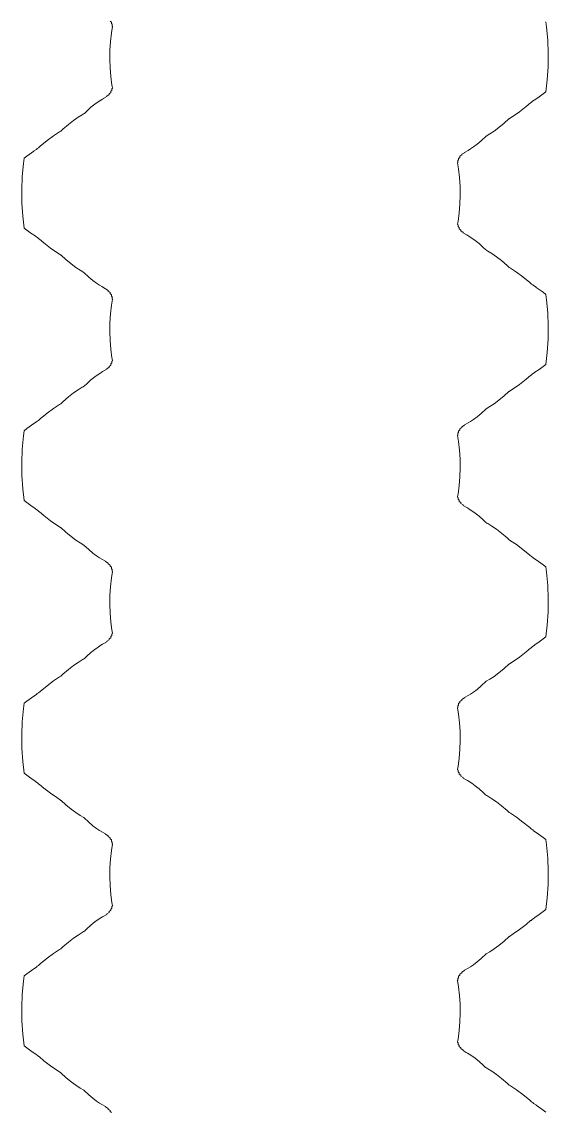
# Model space of a CAD drawing. Header units: millimetres. Extents: x -1 to 1, y -50 to 52.
# Drawn here: x -0.965 to 0.965, y -7.372 to -3.372 of the extents above; entities that cross this region are included whole.
import ezdxf

# ---------------------------------------------------------------- set-up
doc = ezdxf.new("R2010")
doc.units = ezdxf.units.MM
doc.layers.add('rack1', color=7, linetype='CONTINUOUS', lineweight=0)
doc.layers.add('rack2', color=7, linetype='CONTINUOUS', lineweight=0)

msp = doc.modelspace()

# ---------------------------------------------------------------- linework, layer by layer
at = {"layer": 'rack1'}
for p, q in [((-0.636, -3.373), (-0.6411, -3.3691)), ((-0.6368, -3.4117), (-0.6331, -3.3889)), ((-0.6363, -3.3784), (-0.636, -3.373)), ((-0.6333, -3.3809), (-0.6363, -3.3784)), ((-0.6341, -3.3879), (-0.6333, -3.3809)), ((-0.6331, -3.3889), (-0.6341, -3.3879)), ((-0.6404, -3.4435), (-0.6368, -3.4117)), ((-0.6429, -3.5083), (-0.6425, -3.4758)), ((-0.6425, -3.4758), (-0.6404, -3.4435)), ((-0.6416, -3.5407), (-0.6429, -3.5083)), ((-0.6388, -3.5727), (-0.6416, -3.5407)), ((-0.6344, -3.6041), (-0.6388, -3.5727)), ((-0.6531, -3.6443), (-0.6445, -3.6387)), ((-0.6445, -3.6357), (-0.6382, -3.6312)), ((-0.6445, -3.6387), (-0.6445, -3.6357)), ((-0.6384, -3.6266), (-0.6344, -3.6233)), ((-0.6382, -3.6312), (-0.6384, -3.6266)), ((-0.6349, -3.6171), (-0.6329, -3.6153)), ((-0.6344, -3.6233), (-0.6349, -3.6171)), ((-0.6338, -3.6074), (-0.6344, -3.6041)), ((-0.634, -3.6075), (-0.6338, -3.6074)), ((-0.6329, -3.6153), (-0.634, -3.6075)), ((-0.7115, -3.6854), (-0.6975, -3.6741)), ((-0.6975, -3.6741), (-0.6854, -3.6654)), ((-0.6854, -3.6654), (-0.6758, -3.6591)), ((-0.6758, -3.6591), (-0.6688, -3.6551)), ((-0.6688, -3.6551), (-0.6642, -3.6527)), ((-0.6642, -3.6527), (-0.6641, -3.6523)), ((-0.6641, -3.6523), (-0.6532, -3.646)), ((-0.6532, -3.646), (-0.6531, -3.6443)), ((-0.7583, -3.7218), (-0.7437, -3.7127)), ((-0.7437, -3.7127), (-0.7396, -3.7105)), ((-0.7396, -3.7105), (-0.7386, -3.7095)), ((-0.7386, -3.7095), (-0.7356, -3.7077)), ((-0.7356, -3.7077), (-0.7272, -3.6994)), ((-0.7272, -3.6994), (-0.7115, -3.6854)), ((-0.8144, -3.7654), (-0.794, -3.748)), ((-0.794, -3.748), (-0.7751, -3.7335)), ((-0.7751, -3.7335), (-0.7583, -3.7218)), ((-0.8721, -3.8073), (-0.8484, -3.7898)), ((-0.8484, -3.7898), (-0.8266, -3.7753)), ((-0.8266, -3.7753), (-0.8221, -3.7727)), ((-0.8221, -3.7727), (-0.8144, -3.7654)), ((-0.9205, -3.8454), (-0.9116, -3.8397)), ((-0.9116, -3.8397), (-0.9083, -3.8364)), ((-0.9083, -3.8364), (-0.9039, -3.8339)), ((-0.9039, -3.8339), (-0.8974, -3.828)), ((-0.8974, -3.828), (-0.8721, -3.8073)), ((-0.959, -3.8912), (-0.9563, -3.8718)), ((-0.9563, -3.8718), (-0.9466, -3.8642)), ((-0.9466, -3.8642), (-0.921, -3.8459)), ((-0.921, -3.8459), (-0.9205, -3.8454)), ((-0.9633, -3.9394), (-0.959, -3.8912)), ((-0.9651, -3.988), (-0.9633, -3.9394)), ((-0.9645, -4.0366), (-0.9651, -3.988)), ((-0.9614, -4.0851), (-0.9645, -4.0366)), ((-0.9565, -4.1284), (-0.9614, -4.0851)), ((-0.9321, -4.1467), (-0.9565, -4.1284)), ((-0.9161, -4.1575), (-0.9321, -4.1467)), ((-0.9142, -4.1595), (-0.9161, -4.1575)), ((-0.9075, -4.1635), (-0.9142, -4.1595)), ((-0.9028, -4.168), (-0.9075, -4.1635)), ((-0.9007, -4.1692), (-0.9028, -4.168)), ((-0.8846, -4.183), (-0.9007, -4.1692)), ((-0.8601, -4.2021), (-0.8846, -4.183)), ((-0.8372, -4.218), (-0.8601, -4.2021)), ((-0.8233, -4.2268), (-0.8372, -4.218)), ((-0.8222, -4.2279), (-0.8233, -4.2268)), ((-0.8214, -4.2283), (-0.8222, -4.2279)), ((-0.804, -4.244), (-0.8214, -4.2283)), ((-0.7843, -4.2599), (-0.804, -4.244)), ((-0.7664, -4.273), (-0.7843, -4.2599)), ((-0.7507, -4.2833), (-0.7664, -4.273)), ((-0.7373, -4.2912), (-0.7507, -4.2833)), ((-0.7192, -4.3082), (-0.7373, -4.2912)), ((-0.7042, -4.3208), (-0.7192, -4.3082)), ((-0.6912, -4.3308), (-0.7042, -4.3208)), ((-0.6803, -4.3383), (-0.6912, -4.3308)), ((-0.672, -4.3434), (-0.6803, -4.3383)), ((-0.6584, -4.3509), (-0.672, -4.3434)), ((-0.6583, -4.3519), (-0.6584, -4.3509)), ((-0.6485, -4.3579), (-0.6583, -4.3519)), ((-0.6485, -4.3602), (-0.6485, -4.3579)), ((-0.6411, -4.3653), (-0.6485, -4.3602)), ((-0.6411, -4.3691), (-0.6411, -4.3653)), ((-0.636, -4.373), (-0.6411, -4.3691)), ((-0.6368, -4.4117), (-0.6331, -4.3889)), ((-0.6363, -4.3784), (-0.636, -4.373)), ((-0.6333, -4.3809), (-0.6363, -4.3784)), ((-0.6341, -4.3879), (-0.6333, -4.3809)), ((-0.6331, -4.3889), (-0.6341, -4.3879)), ((-0.6404, -4.4435), (-0.6368, -4.4117)), ((-0.6429, -4.5083), (-0.6425, -4.4758)), ((-0.6425, -4.4758), (-0.6404, -4.4435)), ((-0.6416, -4.5407), (-0.6429, -4.5083)), ((-0.6388, -4.5727), (-0.6416, -4.5407)), ((-0.6344, -4.6041), (-0.6388, -4.5727)), ((-0.6531, -4.6443), (-0.6445, -4.6387)), ((-0.6445, -4.6357), (-0.6382, -4.6312)), ((-0.6445, -4.6387), (-0.6445, -4.6357)), ((-0.6384, -4.6266), (-0.6344, -4.6233)), ((-0.6382, -4.6312), (-0.6384, -4.6266)), ((-0.6349, -4.6171), (-0.6329, -4.6153)), ((-0.6344, -4.6233), (-0.6349, -4.6171)), ((-0.6338, -4.6074), (-0.6344, -4.6041)), ((-0.634, -4.6075), (-0.6338, -4.6074)), ((-0.6329, -4.6153), (-0.634, -4.6075)), ((-0.7115, -4.6854), (-0.6975, -4.6741)), ((-0.6975, -4.6741), (-0.6854, -4.6654)), ((-0.6854, -4.6654), (-0.6758, -4.6591)), ((-0.6758, -4.6591), (-0.6688, -4.6551)), ((-0.6688, -4.6551), (-0.6642, -4.6527)), ((-0.6642, -4.6527), (-0.6641, -4.6523)), ((-0.6641, -4.6523), (-0.6532, -4.646)), ((-0.6532, -4.646), (-0.6531, -4.6443)), ((-0.7583, -4.7218), (-0.7437, -4.7127)), ((-0.7437, -4.7127), (-0.7396, -4.7105)), ((-0.7396, -4.7105), (-0.7386, -4.7095)), ((-0.7386, -4.7095), (-0.7356, -4.7077)), ((-0.7356, -4.7077), (-0.7272, -4.6994)), ((-0.7272, -4.6994), (-0.7115, -4.6854)), ((-0.8144, -4.7654), (-0.794, -4.748)), ((-0.794, -4.748), (-0.7751, -4.7335)), ((-0.7751, -4.7335), (-0.7583, -4.7218)), ((-0.8721, -4.8073), (-0.8484, -4.7898)), ((-0.8484, -4.7898), (-0.8266, -4.7753)), ((-0.8266, -4.7753), (-0.8221, -4.7727)), ((-0.8221, -4.7727), (-0.8144, -4.7654)), ((-0.9205, -4.8454), (-0.9116, -4.8397)), ((-0.9116, -4.8397), (-0.9083, -4.8364)), ((-0.9083, -4.8364), (-0.9039, -4.8339)), ((-0.9039, -4.8339), (-0.8974, -4.828)), ((-0.8974, -4.828), (-0.8721, -4.8073)), ((-0.959, -4.8912), (-0.9563, -4.8718)), ((-0.9563, -4.8718), (-0.9466, -4.8642)), ((-0.9466, -4.8642), (-0.921, -4.8459)), ((-0.921, -4.8459), (-0.9205, -4.8454)), ((-0.9633, -4.9394), (-0.959, -4.8912)), ((-0.9651, -4.988), (-0.9633, -4.9394)), ((-0.9645, -5.0366), (-0.9651, -4.988)), ((-0.9614, -5.0851), (-0.9645, -5.0366)), ((-0.9565, -5.1284), (-0.9614, -5.0851)), ((-0.9321, -5.1467), (-0.9565, -5.1284)), ((-0.9161, -5.1575), (-0.9321, -5.1467)), ((-0.9142, -5.1595), (-0.9161, -5.1575)), ((-0.9075, -5.1635), (-0.9142, -5.1595)), ((-0.9028, -5.168), (-0.9075, -5.1635)), ((-0.9007, -5.1692), (-0.9028, -5.168)), ((-0.8846, -5.183), (-0.9007, -5.1692)), ((-0.8601, -5.2021), (-0.8846, -5.183)), ((-0.8372, -5.218), (-0.8601, -5.2021)), ((-0.8233, -5.2268), (-0.8372, -5.218)), ((-0.8222, -5.2279), (-0.8233, -5.2268)), ((-0.8214, -5.2283), (-0.8222, -5.2279)), ((-0.804, -5.244), (-0.8214, -5.2283)), ((-0.7843, -5.2599), (-0.804, -5.244)), ((-0.7664, -5.273), (-0.7843, -5.2599)), ((-0.7507, -5.2833), (-0.7664, -5.273)), ((-0.7373, -5.2912), (-0.7507, -5.2833)), ((-0.7192, -5.3082), (-0.7373, -5.2912)), ((-0.7042, -5.3208), (-0.7192, -5.3082)), ((-0.6912, -5.3308), (-0.7042, -5.3208)), ((-0.6803, -5.3383), (-0.6912, -5.3308)), ((-0.672, -5.3434), (-0.6803, -5.3383)), ((-0.6584, -5.3509), (-0.672, -5.3434)), ((-0.6583, -5.3519), (-0.6584, -5.3509)), ((-0.6485, -5.3579), (-0.6583, -5.3519)), ((-0.6485, -5.3602), (-0.6485, -5.3579)), ((-0.6411, -5.3653), (-0.6485, -5.3602)), ((-0.6411, -5.3691), (-0.6411, -5.3653)), ((-0.636, -5.373), (-0.6411, -5.3691)), ((-0.6368, -5.4117), (-0.6331, -5.3889)), ((-0.6363, -5.3784), (-0.636, -5.373)), ((-0.6333, -5.3809), (-0.6363, -5.3784)), ((-0.6341, -5.3879), (-0.6333, -5.3809)), ((-0.6331, -5.3889), (-0.6341, -5.3879)), ((-0.6404, -5.4435), (-0.6368, -5.4117)), ((-0.6429, -5.5083), (-0.6425, -5.4758)), ((-0.6425, -5.4758), (-0.6404, -5.4435)), ((-0.6416, -5.5407), (-0.6429, -5.5083)), ((-0.6388, -5.5727), (-0.6416, -5.5407)), ((-0.6344, -5.6041), (-0.6388, -5.5727)), ((-0.6531, -5.6443), (-0.6445, -5.6387)), ((-0.6445, -5.6357), (-0.6382, -5.6312)), ((-0.6445, -5.6387), (-0.6445, -5.6357)), ((-0.6384, -5.6266), (-0.6344, -5.6233)), ((-0.6382, -5.6312), (-0.6384, -5.6266)), ((-0.6349, -5.6171), (-0.6329, -5.6153)), ((-0.6344, -5.6233), (-0.6349, -5.6171)), ((-0.6338, -5.6074), (-0.6344, -5.6041)), ((-0.634, -5.6075), (-0.6338, -5.6074)), ((-0.6329, -5.6153), (-0.634, -5.6075)), ((-0.7115, -5.6854), (-0.6975, -5.6741)), ((-0.6975, -5.6741), (-0.6854, -5.6654)), ((-0.6854, -5.6654), (-0.6758, -5.6591)), ((-0.6758, -5.6591), (-0.6688, -5.6551)), ((-0.6688, -5.6551), (-0.6642, -5.6527)), ((-0.6642, -5.6527), (-0.6641, -5.6523)), ((-0.6641, -5.6523), (-0.6532, -5.646)), ((-0.6532, -5.646), (-0.6531, -5.6443)), ((-0.7583, -5.7218), (-0.7437, -5.7127)), ((-0.7437, -5.7127), (-0.7396, -5.7105)), ((-0.7396, -5.7105), (-0.7386, -5.7095)), ((-0.7386, -5.7095), (-0.7356, -5.7077)), ((-0.7356, -5.7077), (-0.7272, -5.6994)), ((-0.7272, -5.6994), (-0.7115, -5.6854)), ((-0.8144, -5.7654), (-0.794, -5.748)), ((-0.794, -5.748), (-0.7751, -5.7335)), ((-0.7751, -5.7335), (-0.7583, -5.7218)), ((-0.8721, -5.8073), (-0.8484, -5.7898)), ((-0.8484, -5.7898), (-0.8266, -5.7753)), ((-0.8266, -5.7753), (-0.8221, -5.7727)), ((-0.8221, -5.7727), (-0.8144, -5.7654)), ((-0.9205, -5.8454), (-0.9116, -5.8397)), ((-0.9116, -5.8397), (-0.9083, -5.8364)), ((-0.9083, -5.8364), (-0.9039, -5.8339)), ((-0.9039, -5.8339), (-0.8974, -5.828)), ((-0.8974, -5.828), (-0.8721, -5.8073)), ((-0.959, -5.8912), (-0.9563, -5.8718)), ((-0.9563, -5.8718), (-0.9466, -5.8642)), ((-0.9466, -5.8642), (-0.921, -5.8459)), ((-0.921, -5.8459), (-0.9205, -5.8454)), ((-0.9633, -5.9394), (-0.959, -5.8912)), ((-0.9651, -5.988), (-0.9633, -5.9394)), ((-0.9645, -6.0366), (-0.9651, -5.988)), ((-0.9614, -6.0851), (-0.9645, -6.0366)), ((-0.9565, -6.1284), (-0.9614, -6.0851)), ((-0.9321, -6.1467), (-0.9565, -6.1284)), ((-0.9161, -6.1575), (-0.9321, -6.1467)), ((-0.9142, -6.1595), (-0.9161, -6.1575)), ((-0.9075, -6.1635), (-0.9142, -6.1595)), ((-0.9028, -6.168), (-0.9075, -6.1635)), ((-0.9007, -6.1692), (-0.9028, -6.168)), ((-0.8846, -6.183), (-0.9007, -6.1692)), ((-0.8601, -6.2021), (-0.8846, -6.183)), ((-0.8372, -6.218), (-0.8601, -6.2021)), ((-0.8233, -6.2268), (-0.8372, -6.218)), ((-0.8222, -6.2279), (-0.8233, -6.2268)), ((-0.8214, -6.2283), (-0.8222, -6.2279)), ((-0.804, -6.244), (-0.8214, -6.2283)), ((-0.7843, -6.2599), (-0.804, -6.244)), ((-0.7664, -6.273), (-0.7843, -6.2599)), ((-0.7507, -6.2833), (-0.7664, -6.273)), ((-0.7373, -6.2912), (-0.7507, -6.2833)), ((-0.7192, -6.3082), (-0.7373, -6.2912)), ((-0.7042, -6.3208), (-0.7192, -6.3082)), ((-0.6912, -6.3308), (-0.7042, -6.3208)), ((-0.6803, -6.3383), (-0.6912, -6.3308)), ((-0.672, -6.3434), (-0.6803, -6.3383)), ((-0.6584, -6.3509), (-0.672, -6.3434)), ((-0.6583, -6.3519), (-0.6584, -6.3509)), ((-0.6485, -6.3579), (-0.6583, -6.3519)), ((-0.6485, -6.3602), (-0.6485, -6.3579)), ((-0.6411, -6.3653), (-0.6485, -6.3602)), ((-0.6411, -6.3691), (-0.6411, -6.3653)), ((-0.636, -6.373), (-0.6411, -6.3691)), ((-0.6368, -6.4117), (-0.6331, -6.3889)), ((-0.6363, -6.3784), (-0.636, -6.373)), ((-0.6333, -6.3809), (-0.6363, -6.3784)), ((-0.6341, -6.3879), (-0.6333, -6.3809)), ((-0.6331, -6.3889), (-0.6341, -6.3879)), ((-0.6404, -6.4435), (-0.6368, -6.4117)), ((-0.6429, -6.5083), (-0.6425, -6.4758)), ((-0.6425, -6.4758), (-0.6404, -6.4435)), ((-0.6416, -6.5407), (-0.6429, -6.5083)), ((-0.6388, -6.5727), (-0.6416, -6.5407)), ((-0.6344, -6.6041), (-0.6388, -6.5727)), ((-0.6531, -6.6443), (-0.6445, -6.6387)), ((-0.6445, -6.6357), (-0.6382, -6.6312)), ((-0.6445, -6.6387), (-0.6445, -6.6357)), ((-0.6384, -6.6266), (-0.6344, -6.6233)), ((-0.6382, -6.6312), (-0.6384, -6.6266)), ((-0.6349, -6.6171), (-0.6329, -6.6153)), ((-0.6344, -6.6233), (-0.6349, -6.6171)), ((-0.6338, -6.6074), (-0.6344, -6.6041)), ((-0.634, -6.6075), (-0.6338, -6.6074)), ((-0.6329, -6.6153), (-0.634, -6.6075)), ((-0.7115, -6.6854), (-0.6975, -6.6741)), ((-0.6975, -6.6741), (-0.6854, -6.6654)), ((-0.6854, -6.6654), (-0.6758, -6.6591)), ((-0.6758, -6.6591), (-0.6688, -6.6551)), ((-0.6688, -6.6551), (-0.6642, -6.6527)), ((-0.6642, -6.6527), (-0.6641, -6.6523)), ((-0.6641, -6.6523), (-0.6532, -6.646)), ((-0.6532, -6.646), (-0.6531, -6.6443)), ((-0.7583, -6.7218), (-0.7437, -6.7127)), ((-0.7437, -6.7127), (-0.7396, -6.7105)), ((-0.7396, -6.7105), (-0.7386, -6.7095)), ((-0.7386, -6.7095), (-0.7356, -6.7077)), ((-0.7356, -6.7077), (-0.7272, -6.6994)), ((-0.7272, -6.6994), (-0.7115, -6.6854)), ((-0.8144, -6.7654), (-0.794, -6.748)), ((-0.794, -6.748), (-0.7751, -6.7335)), ((-0.7751, -6.7335), (-0.7583, -6.7218)), ((-0.8721, -6.8073), (-0.8484, -6.7898)), ((-0.8484, -6.7898), (-0.8266, -6.7753)), ((-0.8266, -6.7753), (-0.8221, -6.7727)), ((-0.8221, -6.7727), (-0.8144, -6.7654)), ((-0.9205, -6.8454), (-0.9116, -6.8397)), ((-0.9116, -6.8397), (-0.9083, -6.8364)), ((-0.9083, -6.8364), (-0.9039, -6.8339)), ((-0.9039, -6.8339), (-0.8974, -6.828)), ((-0.8974, -6.828), (-0.8721, -6.8073)), ((-0.959, -6.8912), (-0.9563, -6.8718)), ((-0.9563, -6.8718), (-0.9466, -6.8642)), ((-0.9466, -6.8642), (-0.921, -6.8459)), ((-0.921, -6.8459), (-0.9205, -6.8454)), ((-0.9633, -6.9394), (-0.959, -6.8912)), ((-0.9651, -6.988), (-0.9633, -6.9394)), ((-0.9645, -7.0366), (-0.9651, -6.988)), ((-0.9614, -7.0851), (-0.9645, -7.0366)), ((-0.9565, -7.1284), (-0.9614, -7.0851)), ((-0.9321, -7.1467), (-0.9565, -7.1284)), ((-0.9161, -7.1575), (-0.9321, -7.1467)), ((-0.9142, -7.1595), (-0.9161, -7.1575)), ((-0.9075, -7.1635), (-0.9142, -7.1595)), ((-0.9028, -7.168), (-0.9075, -7.1635)), ((-0.9007, -7.1692), (-0.9028, -7.168)), ((-0.8846, -7.183), (-0.9007, -7.1692)), ((-0.8601, -7.2021), (-0.8846, -7.183)), ((-0.8372, -7.218), (-0.8601, -7.2021)), ((-0.8233, -7.2268), (-0.8372, -7.218)), ((-0.8222, -7.2279), (-0.8233, -7.2268)), ((-0.8214, -7.2283), (-0.8222, -7.2279)), ((-0.804, -7.244), (-0.8214, -7.2283)), ((-0.7843, -7.2599), (-0.804, -7.244)), ((-0.7664, -7.273), (-0.7843, -7.2599)), ((-0.7507, -7.2833), (-0.7664, -7.273)), ((-0.7373, -7.2912), (-0.7507, -7.2833)), ((-0.7192, -7.3082), (-0.7373, -7.2912)), ((-0.7042, -7.3208), (-0.7192, -7.3082)), ((-0.6912, -7.3308), (-0.7042, -7.3208)), ((-0.6803, -7.3383), (-0.6912, -7.3308)), ((-0.672, -7.3434), (-0.6803, -7.3383)), ((-0.6584, -7.3509), (-0.672, -7.3434)), ((-0.6583, -7.3519), (-0.6584, -7.3509)), ((-0.6485, -7.3579), (-0.6583, -7.3519)), ((-0.6485, -7.3602), (-0.6485, -7.3579)), ((-0.6411, -7.3653), (-0.6485, -7.3602)), ((-0.6411, -7.3691), (-0.6411, -7.3653)), ((-0.636, -7.373), (-0.6411, -7.3691))]:
    msp.add_line(p, q, dxfattribs=at)
at = {"layer": 'rack2'}
for p, q in [((0.959, -3.3912), (0.9563, -3.3718)), ((0.9633, -3.4394), (0.959, -3.3912)), ((0.9651, -3.488), (0.9633, -3.4394)), ((0.9645, -3.5366), (0.9651, -3.488)), ((0.9614, -3.5851), (0.9645, -3.5366)), ((0.9565, -3.6284), (0.9614, -3.5851)), ((0.9321, -3.6467), (0.9565, -3.6284)), ((0.8846, -3.683), (0.9007, -3.6692)), ((0.9007, -3.6692), (0.9028, -3.668)), ((0.9028, -3.668), (0.9075, -3.6635)), ((0.9075, -3.6635), (0.9142, -3.6595)), ((0.9142, -3.6595), (0.9161, -3.6575)), ((0.9161, -3.6575), (0.9321, -3.6467)), ((0.8233, -3.7268), (0.8372, -3.718)), ((0.8372, -3.718), (0.8601, -3.7021)), ((0.8601, -3.7021), (0.8846, -3.683)), ((0.7664, -3.773), (0.7843, -3.7599)), ((0.7843, -3.7599), (0.804, -3.744)), ((0.804, -3.744), (0.8214, -3.7283)), ((0.8214, -3.7283), (0.8222, -3.7279)), ((0.8222, -3.7279), (0.8233, -3.7268)), ((0.7192, -3.8082), (0.7373, -3.7912)), ((0.7373, -3.7912), (0.7507, -3.7833)), ((0.7507, -3.7833), (0.7664, -3.773)), ((0.672, -3.8434), (0.6803, -3.8383)), ((0.6803, -3.8383), (0.6912, -3.8308)), ((0.6912, -3.8308), (0.7042, -3.8208)), ((0.7042, -3.8208), (0.7192, -3.8082)), ((0.6333, -3.8809), (0.6363, -3.8784)), ((0.636, -3.873), (0.6411, -3.8691)), ((0.6363, -3.8784), (0.636, -3.873)), ((0.6411, -3.8653), (0.6485, -3.8602)), ((0.6411, -3.8691), (0.6411, -3.8653)), ((0.6485, -3.8579), (0.6583, -3.8519)), ((0.6485, -3.8602), (0.6485, -3.8579)), ((0.6583, -3.8519), (0.6584, -3.8509)), ((0.6584, -3.8509), (0.672, -3.8434)), ((0.6331, -3.8889), (0.6341, -3.8879)), ((0.6368, -3.9117), (0.6331, -3.8889)), ((0.6341, -3.8879), (0.6333, -3.8809)), ((0.6404, -3.9435), (0.6368, -3.9117)), ((0.6425, -3.9758), (0.6404, -3.9435)), ((0.6429, -4.0083), (0.6425, -3.9758)), ((0.6416, -4.0407), (0.6429, -4.0083)), ((0.6344, -4.1041), (0.6388, -4.0727)), ((0.6388, -4.0727), (0.6416, -4.0407)), ((0.6329, -4.1153), (0.634, -4.1075)), ((0.6349, -4.1171), (0.6329, -4.1153)), ((0.6338, -4.1074), (0.6344, -4.1041)), ((0.634, -4.1075), (0.6338, -4.1074)), ((0.6344, -4.1233), (0.6349, -4.1171)), ((0.6384, -4.1266), (0.6344, -4.1233)), ((0.6382, -4.1312), (0.6384, -4.1266)), ((0.6445, -4.1357), (0.6382, -4.1312)), ((0.6445, -4.1387), (0.6445, -4.1357)), ((0.6531, -4.1443), (0.6445, -4.1387)), ((0.6532, -4.146), (0.6531, -4.1443)), ((0.6641, -4.1523), (0.6532, -4.146)), ((0.6642, -4.1527), (0.6641, -4.1523)), ((0.6688, -4.1551), (0.6642, -4.1527)), ((0.6758, -4.1591), (0.6688, -4.1551)), ((0.6854, -4.1654), (0.6758, -4.1591)), ((0.6975, -4.1741), (0.6854, -4.1654)), ((0.7115, -4.1854), (0.6975, -4.1741)), ((0.7272, -4.1994), (0.7115, -4.1854)), ((0.7356, -4.2077), (0.7272, -4.1994)), ((0.7386, -4.2095), (0.7356, -4.2077)), ((0.7396, -4.2105), (0.7386, -4.2095)), ((0.7437, -4.2127), (0.7396, -4.2105)), ((0.7583, -4.2218), (0.7437, -4.2127)), ((0.7751, -4.2335), (0.7583, -4.2218)), ((0.794, -4.248), (0.7751, -4.2335)), ((0.8144, -4.2654), (0.794, -4.248)), ((0.8221, -4.2727), (0.8144, -4.2654)), ((0.8266, -4.2753), (0.8221, -4.2727)), ((0.8484, -4.2898), (0.8266, -4.2753)), ((0.8721, -4.3073), (0.8484, -4.2898)), ((0.8974, -4.328), (0.8721, -4.3073)), ((0.9039, -4.3339), (0.8974, -4.328)), ((0.9083, -4.3364), (0.9039, -4.3339)), ((0.9116, -4.3397), (0.9083, -4.3364)), ((0.9205, -4.3454), (0.9116, -4.3397)), ((0.921, -4.3459), (0.9205, -4.3454)), ((0.9466, -4.3642), (0.921, -4.3459)), ((0.9563, -4.3718), (0.9466, -4.3642)), ((0.959, -4.3912), (0.9563, -4.3718)), ((0.9633, -4.4394), (0.959, -4.3912)), ((0.9651, -4.488), (0.9633, -4.4394)), ((0.9645, -4.5366), (0.9651, -4.488)), ((0.9614, -4.5851), (0.9645, -4.5366)), ((0.9565, -4.6284), (0.9614, -4.5851)), ((0.9321, -4.6467), (0.9565, -4.6284)), ((0.8846, -4.683), (0.9007, -4.6692)), ((0.9007, -4.6692), (0.9028, -4.668)), ((0.9028, -4.668), (0.9075, -4.6635)), ((0.9075, -4.6635), (0.9142, -4.6595)), ((0.9142, -4.6595), (0.9161, -4.6575)), ((0.9161, -4.6575), (0.9321, -4.6467)), ((0.8233, -4.7268), (0.8372, -4.718)), ((0.8372, -4.718), (0.8601, -4.7021)), ((0.8601, -4.7021), (0.8846, -4.683)), ((0.7664, -4.773), (0.7843, -4.7599)), ((0.7843, -4.7599), (0.804, -4.744)), ((0.804, -4.744), (0.8214, -4.7283)), ((0.8214, -4.7283), (0.8222, -4.7279)), ((0.8222, -4.7279), (0.8233, -4.7268)), ((0.7192, -4.8082), (0.7373, -4.7912)), ((0.7373, -4.7912), (0.7507, -4.7833)), ((0.7507, -4.7833), (0.7664, -4.773)), ((0.672, -4.8434), (0.6803, -4.8383)), ((0.6803, -4.8383), (0.6912, -4.8308)), ((0.6912, -4.8308), (0.7042, -4.8208)), ((0.7042, -4.8208), (0.7192, -4.8082)), ((0.6333, -4.8809), (0.6363, -4.8784)), ((0.636, -4.873), (0.6411, -4.8691)), ((0.6363, -4.8784), (0.636, -4.873)), ((0.6411, -4.8653), (0.6485, -4.8602)), ((0.6411, -4.8691), (0.6411, -4.8653)), ((0.6485, -4.8579), (0.6583, -4.8519)), ((0.6485, -4.8602), (0.6485, -4.8579)), ((0.6583, -4.8519), (0.6584, -4.8509)), ((0.6584, -4.8509), (0.672, -4.8434)), ((0.6331, -4.8889), (0.6341, -4.8879)), ((0.6368, -4.9117), (0.6331, -4.8889)), ((0.6341, -4.8879), (0.6333, -4.8809)), ((0.6404, -4.9435), (0.6368, -4.9117)), ((0.6425, -4.9758), (0.6404, -4.9435)), ((0.6429, -5.0083), (0.6425, -4.9758)), ((0.6416, -5.0407), (0.6429, -5.0083)), ((0.6344, -5.1041), (0.6388, -5.0727)), ((0.6388, -5.0727), (0.6416, -5.0407)), ((0.6329, -5.1153), (0.634, -5.1075)), ((0.6349, -5.1171), (0.6329, -5.1153)), ((0.6338, -5.1074), (0.6344, -5.1041)), ((0.634, -5.1075), (0.6338, -5.1074)), ((0.6344, -5.1233), (0.6349, -5.1171)), ((0.6384, -5.1266), (0.6344, -5.1233)), ((0.6382, -5.1312), (0.6384, -5.1266)), ((0.6445, -5.1357), (0.6382, -5.1312)), ((0.6445, -5.1387), (0.6445, -5.1357)), ((0.6531, -5.1443), (0.6445, -5.1387)), ((0.6532, -5.146), (0.6531, -5.1443)), ((0.6641, -5.1523), (0.6532, -5.146)), ((0.6642, -5.1527), (0.6641, -5.1523)), ((0.6688, -5.1551), (0.6642, -5.1527)), ((0.6758, -5.1591), (0.6688, -5.1551)), ((0.6854, -5.1654), (0.6758, -5.1591)), ((0.6975, -5.1741), (0.6854, -5.1654)), ((0.7115, -5.1854), (0.6975, -5.1741)), ((0.7272, -5.1994), (0.7115, -5.1854)), ((0.7356, -5.2077), (0.7272, -5.1994)), ((0.7386, -5.2095), (0.7356, -5.2077)), ((0.7396, -5.2105), (0.7386, -5.2095)), ((0.7437, -5.2127), (0.7396, -5.2105)), ((0.7583, -5.2218), (0.7437, -5.2127)), ((0.7751, -5.2335), (0.7583, -5.2218)), ((0.794, -5.248), (0.7751, -5.2335)), ((0.8144, -5.2654), (0.794, -5.248)), ((0.8221, -5.2727), (0.8144, -5.2654)), ((0.8266, -5.2753), (0.8221, -5.2727)), ((0.8484, -5.2898), (0.8266, -5.2753)), ((0.8721, -5.3073), (0.8484, -5.2898)), ((0.8974, -5.328), (0.8721, -5.3073)), ((0.9039, -5.3339), (0.8974, -5.328)), ((0.9083, -5.3364), (0.9039, -5.3339)), ((0.9116, -5.3397), (0.9083, -5.3364)), ((0.9205, -5.3454), (0.9116, -5.3397)), ((0.921, -5.3459), (0.9205, -5.3454)), ((0.9466, -5.3642), (0.921, -5.3459)), ((0.9563, -5.3718), (0.9466, -5.3642)), ((0.959, -5.3912), (0.9563, -5.3718)), ((0.9633, -5.4394), (0.959, -5.3912)), ((0.9651, -5.488), (0.9633, -5.4394)), ((0.9645, -5.5366), (0.9651, -5.488)), ((0.9614, -5.5851), (0.9645, -5.5366)), ((0.9565, -5.6284), (0.9614, -5.5851)), ((0.9321, -5.6467), (0.9565, -5.6284)), ((0.8846, -5.683), (0.9007, -5.6692)), ((0.9007, -5.6692), (0.9028, -5.668)), ((0.9028, -5.668), (0.9075, -5.6635)), ((0.9075, -5.6635), (0.9142, -5.6595)), ((0.9142, -5.6595), (0.9161, -5.6575)), ((0.9161, -5.6575), (0.9321, -5.6467)), ((0.8233, -5.7268), (0.8372, -5.718)), ((0.8372, -5.718), (0.8601, -5.7021)), ((0.8601, -5.7021), (0.8846, -5.683)), ((0.7664, -5.773), (0.7843, -5.7599)), ((0.7843, -5.7599), (0.804, -5.744)), ((0.804, -5.744), (0.8214, -5.7283)), ((0.8214, -5.7283), (0.8222, -5.7279)), ((0.8222, -5.7279), (0.8233, -5.7268)), ((0.7192, -5.8082), (0.7373, -5.7912)), ((0.7373, -5.7912), (0.7507, -5.7833)), ((0.7507, -5.7833), (0.7664, -5.773)), ((0.672, -5.8434), (0.6803, -5.8383)), ((0.6803, -5.8383), (0.6912, -5.8308)), ((0.6912, -5.8308), (0.7042, -5.8208)), ((0.7042, -5.8208), (0.7192, -5.8082)), ((0.6333, -5.8809), (0.6363, -5.8784)), ((0.636, -5.873), (0.6411, -5.8691)), ((0.6363, -5.8784), (0.636, -5.873)), ((0.6411, -5.8653), (0.6485, -5.8602)), ((0.6411, -5.8691), (0.6411, -5.8653)), ((0.6485, -5.8579), (0.6583, -5.8519)), ((0.6485, -5.8602), (0.6485, -5.8579)), ((0.6583, -5.8519), (0.6584, -5.8509)), ((0.6584, -5.8509), (0.672, -5.8434)), ((0.6331, -5.8889), (0.6341, -5.8879)), ((0.6368, -5.9117), (0.6331, -5.8889)), ((0.6341, -5.8879), (0.6333, -5.8809)), ((0.6404, -5.9435), (0.6368, -5.9117)), ((0.6425, -5.9758), (0.6404, -5.9435)), ((0.6429, -6.0083), (0.6425, -5.9758)), ((0.6416, -6.0407), (0.6429, -6.0083)), ((0.6344, -6.1041), (0.6388, -6.0727)), ((0.6388, -6.0727), (0.6416, -6.0407)), ((0.6329, -6.1153), (0.634, -6.1075)), ((0.6349, -6.1171), (0.6329, -6.1153)), ((0.6338, -6.1074), (0.6344, -6.1041)), ((0.634, -6.1075), (0.6338, -6.1074)), ((0.6344, -6.1233), (0.6349, -6.1171)), ((0.6384, -6.1266), (0.6344, -6.1233)), ((0.6382, -6.1312), (0.6384, -6.1266)), ((0.6445, -6.1357), (0.6382, -6.1312)), ((0.6445, -6.1387), (0.6445, -6.1357)), ((0.6531, -6.1443), (0.6445, -6.1387)), ((0.6532, -6.146), (0.6531, -6.1443)), ((0.6641, -6.1523), (0.6532, -6.146)), ((0.6642, -6.1527), (0.6641, -6.1523)), ((0.6688, -6.1551), (0.6642, -6.1527)), ((0.6758, -6.1591), (0.6688, -6.1551)), ((0.6854, -6.1654), (0.6758, -6.1591)), ((0.6975, -6.1741), (0.6854, -6.1654)), ((0.7115, -6.1854), (0.6975, -6.1741)), ((0.7272, -6.1994), (0.7115, -6.1854)), ((0.7356, -6.2077), (0.7272, -6.1994)), ((0.7386, -6.2095), (0.7356, -6.2077)), ((0.7396, -6.2105), (0.7386, -6.2095)), ((0.7437, -6.2127), (0.7396, -6.2105)), ((0.7583, -6.2218), (0.7437, -6.2127)), ((0.7751, -6.2335), (0.7583, -6.2218)), ((0.794, -6.248), (0.7751, -6.2335)), ((0.8144, -6.2654), (0.794, -6.248)), ((0.8221, -6.2727), (0.8144, -6.2654)), ((0.8266, -6.2753), (0.8221, -6.2727)), ((0.8484, -6.2898), (0.8266, -6.2753)), ((0.8721, -6.3073), (0.8484, -6.2898)), ((0.8974, -6.328), (0.8721, -6.3073)), ((0.9039, -6.3339), (0.8974, -6.328)), ((0.9083, -6.3364), (0.9039, -6.3339)), ((0.9116, -6.3397), (0.9083, -6.3364)), ((0.9205, -6.3454), (0.9116, -6.3397)), ((0.921, -6.3459), (0.9205, -6.3454)), ((0.9466, -6.3642), (0.921, -6.3459)), ((0.9563, -6.3718), (0.9466, -6.3642)), ((0.959, -6.3912), (0.9563, -6.3718)), ((0.9633, -6.4394), (0.959, -6.3912)), ((0.9651, -6.488), (0.9633, -6.4394)), ((0.9645, -6.5366), (0.9651, -6.488)), ((0.9614, -6.5851), (0.9645, -6.5366)), ((0.9565, -6.6284), (0.9614, -6.5851)), ((0.9321, -6.6467), (0.9565, -6.6284)), ((0.8846, -6.683), (0.9007, -6.6692)), ((0.9007, -6.6692), (0.9028, -6.668)), ((0.9028, -6.668), (0.9075, -6.6635)), ((0.9075, -6.6635), (0.9142, -6.6595)), ((0.9142, -6.6595), (0.9161, -6.6575)), ((0.9161, -6.6575), (0.9321, -6.6467)), ((0.8233, -6.7268), (0.8372, -6.718)), ((0.8372, -6.718), (0.8601, -6.7021)), ((0.8601, -6.7021), (0.8846, -6.683)), ((0.7664, -6.773), (0.7843, -6.7599)), ((0.7843, -6.7599), (0.804, -6.744)), ((0.804, -6.744), (0.8214, -6.7283)), ((0.8214, -6.7283), (0.8222, -6.7279)), ((0.8222, -6.7279), (0.8233, -6.7268)), ((0.7192, -6.8082), (0.7373, -6.7912)), ((0.7373, -6.7912), (0.7507, -6.7833)), ((0.7507, -6.7833), (0.7664, -6.773)), ((0.672, -6.8434), (0.6803, -6.8383)), ((0.6803, -6.8383), (0.6912, -6.8308)), ((0.6912, -6.8308), (0.7042, -6.8208)), ((0.7042, -6.8208), (0.7192, -6.8082)), ((0.6333, -6.8809), (0.6363, -6.8784)), ((0.636, -6.873), (0.6411, -6.8691)), ((0.6363, -6.8784), (0.636, -6.873)), ((0.6411, -6.8653), (0.6485, -6.8602)), ((0.6411, -6.8691), (0.6411, -6.8653)), ((0.6485, -6.8579), (0.6583, -6.8519)), ((0.6485, -6.8602), (0.6485, -6.8579)), ((0.6583, -6.8519), (0.6584, -6.8509)), ((0.6584, -6.8509), (0.672, -6.8434)), ((0.6331, -6.8889), (0.6341, -6.8879)), ((0.6368, -6.9117), (0.6331, -6.8889)), ((0.6341, -6.8879), (0.6333, -6.8809)), ((0.6404, -6.9435), (0.6368, -6.9117)), ((0.6425, -6.9758), (0.6404, -6.9435)), ((0.6429, -7.0083), (0.6425, -6.9758)), ((0.6416, -7.0407), (0.6429, -7.0083)), ((0.6344, -7.1041), (0.6388, -7.0727)), ((0.6388, -7.0727), (0.6416, -7.0407)), ((0.6329, -7.1153), (0.634, -7.1075)), ((0.6349, -7.1171), (0.6329, -7.1153)), ((0.6338, -7.1074), (0.6344, -7.1041)), ((0.634, -7.1075), (0.6338, -7.1074)), ((0.6344, -7.1233), (0.6349, -7.1171)), ((0.6384, -7.1266), (0.6344, -7.1233)), ((0.6382, -7.1312), (0.6384, -7.1266)), ((0.6445, -7.1357), (0.6382, -7.1312)), ((0.6445, -7.1387), (0.6445, -7.1357)), ((0.6531, -7.1443), (0.6445, -7.1387)), ((0.6532, -7.146), (0.6531, -7.1443)), ((0.6641, -7.1523), (0.6532, -7.146)), ((0.6642, -7.1527), (0.6641, -7.1523)), ((0.6688, -7.1551), (0.6642, -7.1527)), ((0.6758, -7.1591), (0.6688, -7.1551)), ((0.6854, -7.1654), (0.6758, -7.1591)), ((0.6975, -7.1741), (0.6854, -7.1654)), ((0.7115, -7.1854), (0.6975, -7.1741)), ((0.7272, -7.1994), (0.7115, -7.1854)), ((0.7356, -7.2077), (0.7272, -7.1994)), ((0.7386, -7.2095), (0.7356, -7.2077)), ((0.7396, -7.2105), (0.7386, -7.2095)), ((0.7437, -7.2127), (0.7396, -7.2105)), ((0.7583, -7.2218), (0.7437, -7.2127)), ((0.7751, -7.2335), (0.7583, -7.2218)), ((0.794, -7.248), (0.7751, -7.2335)), ((0.8144, -7.2654), (0.794, -7.248)), ((0.8221, -7.2727), (0.8144, -7.2654)), ((0.8266, -7.2753), (0.8221, -7.2727)), ((0.8484, -7.2898), (0.8266, -7.2753)), ((0.8721, -7.3073), (0.8484, -7.2898)), ((0.8974, -7.328), (0.8721, -7.3073)), ((0.9039, -7.3339), (0.8974, -7.328)), ((0.9083, -7.3364), (0.9039, -7.3339)), ((0.9116, -7.3397), (0.9083, -7.3364)), ((0.9205, -7.3454), (0.9116, -7.3397)), ((0.921, -7.3459), (0.9205, -7.3454)), ((0.9466, -7.3642), (0.921, -7.3459)), ((0.9563, -7.3718), (0.9466, -7.3642))]:
    msp.add_line(p, q, dxfattribs=at)

doc.saveas('drawing.dxf')
